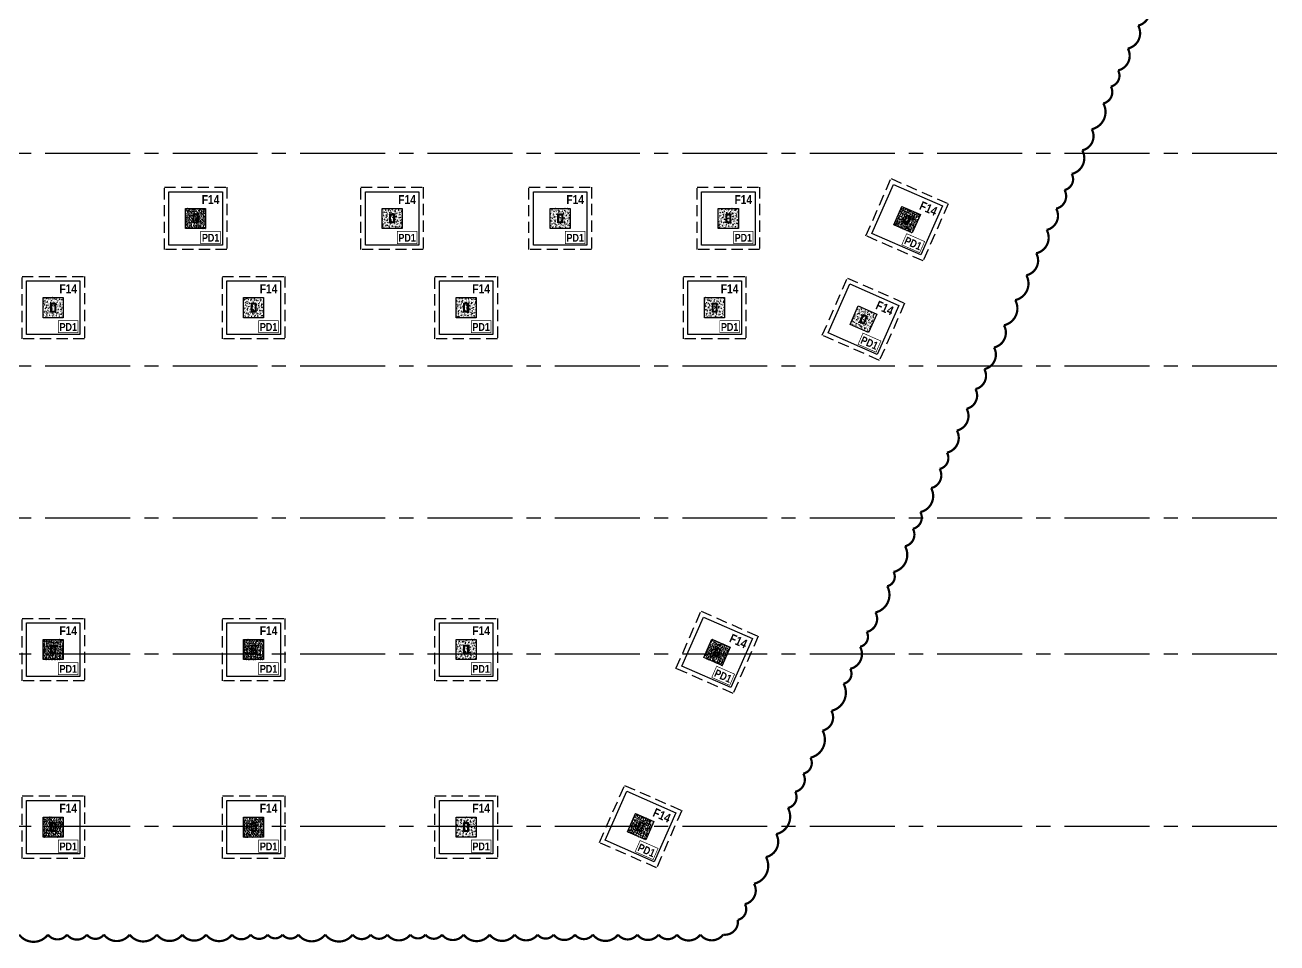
# Model space of a CAD drawing. Header units: millimetres. Extents: x 149548 to 2112824, y -1657616 to -1354760.
# Drawn here: x 1738567 to 1766643, y -1623820 to -1603243 of the extents above; entities that cross this region are included whole.
import ezdxf
from ezdxf.enums import TextEntityAlignment as Align

# ---------------------------------------------------------------- set-up
doc = ezdxf.new("R2010")
doc.units = ezdxf.units.MM
doc.header["$MEASUREMENT"] = 0
for name, pattern in [('ACAD_ISO02W100', [15, 12, -3]), ('CENTER2', [28.575, 19.05, -3.175, 3.175, -3.175]), ('HIDDEN', [0.375, 0.25, -0.125])]:
    doc.linetypes.add(name, pattern=pattern)
for name, color, linetype, lineweight in [('CENTER_LINE', 8, 'CENTER2', 25), ('DIMENSION_MOFA', 62, 'HIDDEN', 15), ('GRID', 252, 'ACAD_ISO02W100', 9), ('TXT', 255, 'Continuous', 5)]:
    doc.layers.add(name, color=color, linetype=linetype, lineweight=lineweight)
for name, color, linetype in [('F10', 72, 'Continuous'), ('F14', 132, 'Continuous'), ('Footing_#_ST', 1, 'Continuous'), ('Hatch', 8, 'Continuous'), ('Pcc_ST', 6, 'Continuous'), ('STEEL STRUCTURE', 6, 'Continuous'), ('STR.COLUMN', 1, 'Continuous')]:
    doc.layers.add(name, color=color, linetype=linetype)
doc.styles.add('G2-TEXT', font='ARIALNB.TTF', dxfattribs={"height": 2.5})
doc.styles.add('G3-TEXT', font='ARIALNB.TTF', dxfattribs={"height": 3})

# ---------------------------------------------------------------- blocks, each defined once
blk = doc.blocks.new('FIRST FLOOR COLUMNS')
at = {"layer": 'CENTER_LINE', "ltscale": 100}
for p, q in [((90214, -7025), (-4699, -7025)), ((90214, -11790), (-4699, -11790)), ((90214, -15202), (-4737, -15202)), ((90214, -18245), (-4699, -18245)), ((90214, -22110), (-4699, -22110))]:
    blk.add_line(p, q, dxfattribs=at)
blk = doc.blocks.new('PD1')
at = {"layer": 'Hatch'}
h = blk.add_hatch(dxfattribs=at)
h.set_pattern_fill('AR-CONC', color=256, scale=10, angle=180)
h.set_pattern_definition([(230, (-133830.726, -48148.44), (-71.7260183, 6.2752135), [7.5, -82.5]), (175, (-133830.726, -48148.44), (13.8751334, -75.2192134), [6, -66]), (280.4514445, (-133836.7, -48147.92), (-57.8508847, -68.9439991), [6.3740192, -70.1142112]), (226.1842, (-133830.73, -48168.44), (-106.724133, 16.551928), [11.25, -123.75]), (276.6356355, (-133839.62, -48167.06), (-93.4661946, -97.41186), [9.561034, -105.171376]), (171.184164, (-133830.73, -48168.44), (-93.4661945, -97.41186), [9, -99]), (201, (-133840.726, -48163.44), (-59.6907052, 40.261889), [7.5, -82.5]), (146, (-133840.726, -48163.44), (-24.3315332, -72.5150045), [6, -66]), (251.4514447, (-133845.7, -48160.085), (-84.0222377, -32.2531153), [6.374019, -70.1142112]), (217.5, (-133830.726, -48148.44), (-1.21598553, -33.28938538), [0, -65.2, 0, -67, 0, -66.25]), (187.5, (-133830.726, -48148.44), (-26.30695374, -39.4411712), [0, -38.2, 0, -63.7, 0, -25.25]), (147.5, (-133808.426, -48148.44), (-53.38224362, 2.25548717), [0, -25, 0, -78, 0, -103.5]), (137.5, (-133798.426, -48148.44), (-58.3186169, -10.0104982), [0, -32.5, 0, -51.8, 0, -73.5])])
h.paths.add_polyline_path([(1855321, -1647122), (1855321, -1647572), (1855771, -1647572), (1855771, -1647122)])
at = {"layer": 'STR.COLUMN', "color": 3}
blk.add_lwpolyline([(1855321, -1647122), (1855771, -1647122), (1855771, -1647572), (1855321, -1647572)], close=True, dxfattribs=at)
blk = doc.blocks.new('SSS')
at = {"layer": 'STEEL STRUCTURE'}
h = blk.add_hatch(color=2, dxfattribs=at)
h.dxf.hatch_style = 1
h.paths.add_polyline_path([(1251002, -1035979), (1250902, -1035979), (1250902, -1036179), (1251002, -1036179)])
h.paths.add_polyline_path([(1250986, -1035995), (1250986, -1036163), (1250918, -1036163), (1250918, -1035995)], flags=16)
h = blk.add_hatch(color=2, dxfattribs=at)
h.dxf.hatch_style = 1
h.paths.add_polyline_path([(1255409, -1035979), (1255309, -1035979), (1255309, -1036179), (1255409, -1036179)])
h.paths.add_polyline_path([(1255393, -1035995), (1255393, -1036163), (1255325, -1036163), (1255325, -1035995)], flags=16)
h = blk.add_hatch(color=2, dxfattribs=at)
h.dxf.hatch_style = 1
h.paths.add_polyline_path([(1259179, -1035979), (1259079, -1035979), (1259079, -1036179), (1259179, -1036179)])
h.paths.add_polyline_path([(1259163, -1035995), (1259163, -1036163), (1259095, -1036163), (1259095, -1035995)], flags=16)
h = blk.add_hatch(color=2, dxfattribs=at)
h.dxf.hatch_style = 1
h.paths.add_polyline_path([(1262949, -1035979), (1262849, -1035979), (1262849, -1036179), (1262949, -1036179)])
h.paths.add_polyline_path([(1262933, -1035995), (1262933, -1036163), (1262865, -1036163), (1262865, -1035995)], flags=16)
h = blk.add_hatch(color=2, dxfattribs=at)
h.dxf.hatch_style = 1
h.paths.add_polyline_path([(1266977, -1035979), (1266877, -1035979), (1266877, -1036179), (1266977, -1036179)])
h.paths.add_polyline_path([(1266961, -1035995), (1266961, -1036163), (1266893, -1036163), (1266893, -1035995)], flags=16)
h = blk.add_hatch(color=2, dxfattribs=at)
h.dxf.hatch_style = 1
h.paths.add_polyline_path([(1270685, -1036019), (1270593, -1035979), (1270513, -1036162), (1270604, -1036202)])
h.paths.add_polyline_path([(1270664, -1036027), (1270596, -1036181), (1270534, -1036154), (1270601, -1036000)], flags=16)
h = blk.add_hatch(color=2, dxfattribs=at)
h.dxf.hatch_style = 1
h.paths.add_polyline_path([(1251002, -1044359), (1250902, -1044359), (1250902, -1044559), (1251002, -1044559)])
h.paths.add_polyline_path([(1250986, -1044375), (1250986, -1044543), (1250918, -1044543), (1250918, -1044375)], flags=16)
h = blk.add_hatch(color=2, dxfattribs=at)
h.dxf.hatch_style = 1
h.paths.add_polyline_path([(1255409, -1044359), (1255309, -1044359), (1255309, -1044559), (1255409, -1044559)])
h.paths.add_polyline_path([(1255393, -1044375), (1255393, -1044543), (1255325, -1044543), (1255325, -1044375)], flags=16)
h = blk.add_hatch(color=2, dxfattribs=at)
h.dxf.hatch_style = 1
h.paths.add_polyline_path([(1259179, -1044359), (1259079, -1044359), (1259079, -1044559), (1259179, -1044559)])
h.paths.add_polyline_path([(1259163, -1044375), (1259163, -1044543), (1259095, -1044543), (1259095, -1044375)], flags=16)
h = blk.add_hatch(color=2, dxfattribs=at)
h.dxf.hatch_style = 1
h.paths.add_polyline_path([(1262949, -1044359), (1262849, -1044359), (1262849, -1044559), (1262949, -1044559)])
h.paths.add_polyline_path([(1262933, -1044375), (1262933, -1044543), (1262865, -1044543), (1262865, -1044375)], flags=16)
h = blk.add_hatch(color=2, dxfattribs=at)
h.dxf.hatch_style = 1
h.paths.add_polyline_path([(1266995, -1044416), (1266903, -1044376), (1266823, -1044559), (1266914, -1044599)])
h.paths.add_polyline_path([(1266974, -1044424), (1266906, -1044578), (1266844, -1044551), (1266912, -1044397)], flags=16)
h = blk.add_hatch(color=2, dxfattribs=at)
h.dxf.hatch_style = 1
h.paths.add_polyline_path([(1247809, -1046359), (1247709, -1046359), (1247709, -1046559), (1247809, -1046559)])
h.paths.add_polyline_path([(1247793, -1046375), (1247793, -1046543), (1247725, -1046543), (1247725, -1046375)], flags=16)
h = blk.add_hatch(color=2, dxfattribs=at)
h.dxf.hatch_style = 1
h.paths.add_polyline_path([(1252302, -1046359), (1252202, -1046359), (1252202, -1046559), (1252302, -1046559)])
h.paths.add_polyline_path([(1252286, -1046375), (1252286, -1046543), (1252218, -1046543), (1252218, -1046375)], flags=16)
h = blk.add_hatch(color=2, dxfattribs=at)
h.dxf.hatch_style = 1
h.paths.add_polyline_path([(1257069, -1046359), (1256969, -1046359), (1256969, -1046559), (1257069, -1046559)])
h.paths.add_polyline_path([(1257053, -1046375), (1257053, -1046543), (1256985, -1046543), (1256985, -1046375)], flags=16)
h = blk.add_hatch(color=2, dxfattribs=at)
h.dxf.hatch_style = 1
h.paths.add_polyline_path([(1262642, -1046359), (1262542, -1046359), (1262542, -1046559), (1262642, -1046559)])
h.paths.add_polyline_path([(1262626, -1046375), (1262626, -1046543), (1262558, -1046543), (1262558, -1046375)], flags=16)
h = blk.add_hatch(color=2, dxfattribs=at)
h.dxf.hatch_style = 1
h.paths.add_polyline_path([(1266015, -1046646), (1265924, -1046606), (1265843, -1046789), (1265935, -1046829)])
h.paths.add_polyline_path([(1265994, -1046654), (1265927, -1046808), (1265864, -1046781), (1265932, -1046627)], flags=16)
h = blk.add_hatch(color=2, dxfattribs=at)
h.dxf.hatch_style = 1
h.paths.add_polyline_path([(1247809, -1054024), (1247709, -1054024), (1247709, -1054224), (1247809, -1054224)])
h.paths.add_polyline_path([(1247793, -1054040), (1247793, -1054208), (1247725, -1054208), (1247725, -1054040)], flags=16)
h = blk.add_hatch(color=2, dxfattribs=at)
h.dxf.hatch_style = 1
h.paths.add_polyline_path([(1252302, -1054024), (1252202, -1054024), (1252202, -1054224), (1252302, -1054224)])
h.paths.add_polyline_path([(1252286, -1054040), (1252286, -1054208), (1252218, -1054208), (1252218, -1054040)], flags=16)
h = blk.add_hatch(color=2, dxfattribs=at)
h.dxf.hatch_style = 1
h.paths.add_polyline_path([(1257069, -1054024), (1256969, -1054024), (1256969, -1054224), (1257069, -1054224)])
h.paths.add_polyline_path([(1257053, -1054040), (1257053, -1054208), (1256985, -1054208), (1256985, -1054040)], flags=16)
h = blk.add_hatch(color=2, dxfattribs=at)
h.dxf.hatch_style = 1
h.paths.add_polyline_path([(1262733, -1054114), (1262642, -1054074), (1262561, -1054257), (1262653, -1054297)])
h.paths.add_polyline_path([(1262712, -1054122), (1262645, -1054276), (1262583, -1054249), (1262650, -1054095)], flags=16)
h = blk.add_hatch(color=2, dxfattribs=at)
h.dxf.hatch_style = 1
h.paths.add_polyline_path([(1247809, -1058004), (1247709, -1058004), (1247709, -1058204), (1247809, -1058204)])
h.paths.add_polyline_path([(1247793, -1058020), (1247793, -1058188), (1247725, -1058188), (1247725, -1058020)], flags=16)
h = blk.add_hatch(color=2, dxfattribs=at)
h.dxf.hatch_style = 1
h.paths.add_polyline_path([(1252302, -1058004), (1252202, -1058004), (1252202, -1058204), (1252302, -1058204)])
h.paths.add_polyline_path([(1252286, -1058020), (1252286, -1058188), (1252218, -1058188), (1252218, -1058020)], flags=16)
h = blk.add_hatch(color=2, dxfattribs=at)
h.dxf.hatch_style = 1
h.paths.add_polyline_path([(1257069, -1058004), (1256969, -1058004), (1256969, -1058204), (1257069, -1058204)])
h.paths.add_polyline_path([(1257053, -1058020), (1257053, -1058188), (1256985, -1058188), (1256985, -1058020)], flags=16)
h = blk.add_hatch(color=2, dxfattribs=at)
h.dxf.hatch_style = 1
h.paths.add_polyline_path([(1261017, -1058021), (1260925, -1057981), (1260845, -1058164), (1260936, -1058204)])
h.paths.add_polyline_path([(1260996, -1058029), (1260928, -1058183), (1260866, -1058155), (1260934, -1058002)], flags=16)
at = {"layer": 'STEEL STRUCTURE', "color": 2}
for points in [[(1251002, -1035979), (1251002, -1036179), (1250902, -1036179), (1250902, -1035979), (1251002, -1035979)], [(1255409, -1035979), (1255409, -1036179), (1255309, -1036179), (1255309, -1035979), (1255409, -1035979)], [(1259179, -1035979), (1259179, -1036179), (1259079, -1036179), (1259079, -1035979), (1259179, -1035979)], [(1262949, -1035979), (1262949, -1036179), (1262849, -1036179), (1262849, -1035979), (1262949, -1035979)], [(1266977, -1035979), (1266977, -1036179), (1266877, -1036179), (1266877, -1035979), (1266977, -1035979)], [(1270685, -1036019), (1270604, -1036202), (1270513, -1036162), (1270593, -1035979), (1270685, -1036019)], [(1251002, -1044359), (1251002, -1044559), (1250902, -1044559), (1250902, -1044359), (1251002, -1044359)], [(1255409, -1044359), (1255409, -1044559), (1255309, -1044559), (1255309, -1044359), (1255409, -1044359)], [(1259179, -1044359), (1259179, -1044559), (1259079, -1044559), (1259079, -1044359), (1259179, -1044359)], [(1262949, -1044359), (1262949, -1044559), (1262849, -1044559), (1262849, -1044359), (1262949, -1044359)], [(1266995, -1044416), (1266914, -1044599), (1266823, -1044559), (1266903, -1044376), (1266995, -1044416)], [(1247809, -1046359), (1247809, -1046559), (1247709, -1046559), (1247709, -1046359), (1247809, -1046359)], [(1252302, -1046359), (1252302, -1046559), (1252202, -1046559), (1252202, -1046359), (1252302, -1046359)], [(1257069, -1046359), (1257069, -1046559), (1256969, -1046559), (1256969, -1046359), (1257069, -1046359)], [(1262642, -1046359), (1262642, -1046559), (1262542, -1046559), (1262542, -1046359), (1262642, -1046359)], [(1266015, -1046646), (1265935, -1046829), (1265843, -1046789), (1265924, -1046606), (1266015, -1046646)], [(1247809, -1054024), (1247809, -1054224), (1247709, -1054224), (1247709, -1054024), (1247809, -1054024)], [(1252302, -1054024), (1252302, -1054224), (1252202, -1054224), (1252202, -1054024), (1252302, -1054024)], [(1257069, -1054024), (1257069, -1054224), (1256969, -1054224), (1256969, -1054024), (1257069, -1054024)], [(1262733, -1054114), (1262653, -1054297), (1262561, -1054257), (1262642, -1054074), (1262733, -1054114)], [(1247809, -1058004), (1247809, -1058204), (1247709, -1058204), (1247709, -1058004), (1247809, -1058004)], [(1252302, -1058004), (1252302, -1058204), (1252202, -1058204), (1252202, -1058004), (1252302, -1058004)], [(1257069, -1058004), (1257069, -1058204), (1256969, -1058204), (1256969, -1058004), (1257069, -1058004)], [(1261017, -1058021), (1260936, -1058204), (1260845, -1058164), (1260925, -1057981), (1261017, -1058021)]]:
    blk.add_lwpolyline(points, dxfattribs=at)
for points in [[(1250986, -1035995), (1250986, -1036163), (1250918, -1036163), (1250918, -1035995)], [(1255393, -1035995), (1255393, -1036163), (1255325, -1036163), (1255325, -1035995)], [(1259163, -1035995), (1259163, -1036163), (1259095, -1036163), (1259095, -1035995)], [(1262933, -1035995), (1262933, -1036163), (1262865, -1036163), (1262865, -1035995)], [(1266961, -1035995), (1266961, -1036163), (1266893, -1036163), (1266893, -1035995)], [(1270664, -1036027), (1270596, -1036181), (1270534, -1036154), (1270601, -1036000)], [(1250986, -1044375), (1250986, -1044543), (1250918, -1044543), (1250918, -1044375)], [(1255393, -1044375), (1255393, -1044543), (1255325, -1044543), (1255325, -1044375)], [(1259163, -1044375), (1259163, -1044543), (1259095, -1044543), (1259095, -1044375)], [(1262933, -1044375), (1262933, -1044543), (1262865, -1044543), (1262865, -1044375)], [(1266974, -1044424), (1266906, -1044578), (1266844, -1044551), (1266912, -1044397)], [(1247793, -1046375), (1247793, -1046543), (1247725, -1046543), (1247725, -1046375)], [(1252286, -1046375), (1252286, -1046543), (1252218, -1046543), (1252218, -1046375)], [(1257053, -1046375), (1257053, -1046543), (1256985, -1046543), (1256985, -1046375)], [(1262626, -1046375), (1262626, -1046543), (1262558, -1046543), (1262558, -1046375)], [(1265994, -1046654), (1265927, -1046808), (1265864, -1046781), (1265932, -1046627)], [(1247793, -1054040), (1247793, -1054208), (1247725, -1054208), (1247725, -1054040)], [(1252286, -1054040), (1252286, -1054208), (1252218, -1054208), (1252218, -1054040)], [(1257053, -1054040), (1257053, -1054208), (1256985, -1054208), (1256985, -1054040)], [(1262712, -1054122), (1262645, -1054276), (1262583, -1054249), (1262650, -1054095)], [(1247793, -1058020), (1247793, -1058188), (1247725, -1058188), (1247725, -1058020)], [(1252286, -1058020), (1252286, -1058188), (1252218, -1058188), (1252218, -1058020)], [(1257053, -1058020), (1257053, -1058188), (1256985, -1058188), (1256985, -1058020)], [(1260996, -1058029), (1260928, -1058183), (1260866, -1058155), (1260934, -1058002)]]:
    blk.add_lwpolyline(points, close=True, dxfattribs=at)

msp = doc.modelspace()

# ---------------------------------------------------------------- linework, layer by layer
at = {"color": 101, "const_width": 14.8}
for points in [[(1742508.1, -1608142.3), (1742508.1, -1607868.7), (1742947.4, -1607868.7), (1742947.4, -1608142.3)], [(1746914.9, -1608142.3), (1746914.9, -1607868.7), (1747354.2, -1607868.7), (1747354.2, -1608142.3)], [(1750685, -1608142.3), (1750685, -1607868.7), (1751124.3, -1607868.7), (1751124.3, -1608142.3)], [(1754455, -1608142.3), (1754455, -1607868.7), (1754894.3, -1607868.7), (1754894.3, -1608142.3)], [(1758228.5, -1608170.1), (1758338.6, -1607919.6), (1758740.8, -1608096.3), (1758630.7, -1608346.9)], [(1739315.6, -1610142.3), (1739315.6, -1609868.7), (1739754.9, -1609868.7), (1739754.9, -1610142.3)], [(1743808.6, -1610142.3), (1743808.6, -1609868.7), (1744247.9, -1609868.7), (1744247.9, -1610142.3)], [(1748575.6, -1610142.3), (1748575.6, -1609868.7), (1749014.9, -1609868.7), (1749014.9, -1610142.3)], [(1754148.2, -1610142.3), (1754148.2, -1609868.7), (1754587.5, -1609868.7), (1754587.5, -1610142.3)], [(1757249, -1610400.2), (1757359, -1610149.7), (1757761.2, -1610326.4), (1757651.2, -1610577)], [(1739315.6, -1617807.3), (1739315.6, -1617533.7), (1739754.9, -1617533.7), (1739754.9, -1617807.3)], [(1743808.6, -1617807.3), (1743808.6, -1617533.7), (1744247.9, -1617533.7), (1744247.9, -1617807.3)], [(1748575.6, -1617807.3), (1748575.6, -1617533.7), (1749014.9, -1617533.7), (1749014.9, -1617807.3)], [(1753967.1, -1617868.2), (1754077.2, -1617617.7), (1754479.4, -1617794.4), (1754369.3, -1618044.9)], [(1739315.6, -1621787.3), (1739315.6, -1621513.7), (1739754.9, -1621513.7), (1739754.9, -1621787.3)], [(1743808.6, -1621787.3), (1743808.6, -1621513.7), (1744247.9, -1621513.7), (1744247.9, -1621787.3)], [(1748575.6, -1621787.3), (1748575.6, -1621513.7), (1749014.9, -1621513.7), (1749014.9, -1621787.3)], [(1752250.5, -1621774.9), (1752360.6, -1621524.4), (1752762.7, -1621701.1), (1752652.7, -1621951.6)]]:
    msp.add_lwpolyline(points, close=True, dxfattribs=at)
at = {"layer": 'F10', "color": 7, "const_width": 50}
msp.add_lwpolyline([(1738433.4, -1623633.5, 0.5), (1739080.5, -1623633.5, 0.5), (1739509.2, -1623633.5, 0.5), (1739954.6, -1623633.5, 0.5), (1740334.7, -1623633.5, 0.5), (1740912.4, -1623633.5, 0.5), (1741523.9, -1623633.5, 0.5), (1742093.2, -1623633.5, 0.5), (1742626.7, -1623633.5, 0.5), (1743209.1, -1623633.5, 0.5), (1743626.6, -1623633.5, 0.5), (1744008.1, -1623633.5, 0.5), (1744342, -1623633.5, 0.5), (1744695.7, -1623633.5, 0.5), (1745297.7, -1623633.5, 0.5), (1745915.3, -1623633.5, 0.5), (1746318.8, -1623633.5, 0.5), (1746690.7, -1623633.5, 0.5), (1747208.4, -1623633.5, 0.5), (1747546.5, -1623633.5, 0.5), (1747917.8, -1623633.5, 0.5), (1748402.6, -1623633.5, 0.5), (1748986.7, -1623633.5, 0.5), (1749548.7, -1623633.5, 0.5), (1750063.2, -1623633.5, 0.5), (1750421.2, -1623633.5, 0.5), (1750900.1, -1623633.5, 0.5), (1751300.7, -1623633.5, 0.5), (1751866.1, -1623633.5, 0.5), (1752296.2, -1623633.5, 0.5), (1752775.1, -1623633.5, 0.5), (1753185.9, -1623633.5, 0.5), (1753711.9, -1623633.5, 0.5), (1754222.8, -1623633.5, 0.5), (1754551.8, -1623303.4, 0.5), (1754709.9, -1622950.5, 0.5), (1754914.8, -1622492.9, 0.5), (1755182.2, -1621895.7, 0.5), (1755413.2, -1621379.8, 0.5), (1755675.4, -1620794.2, 0.5), (1755837.5, -1620432.2, 0.5), (1756019.5, -1620025.7, 0.5), (1756180, -1619667.3, 0.5), (1756451.8, -1619060.3, 0.5), (1756650.3, -1618616.9, 0.5), (1756922.5, -1618009, 0.5), (1757072, -1617675.1, 0.5), (1757293.4, -1617180.7, 0.5), (1757442.5, -1616847.8, 0.5), (1757638.3, -1616410.4, 0.5), (1757901.5, -1615822.8, 0.5), (1758044.3, -1615503.8, 0.5), (1758302.4, -1614927.4, 0.5), (1758478.1, -1614534.9, 0.5), (1758645.3, -1614161.6, 0.5), (1758886.3, -1613623.4, 0.5), (1759078.5, -1613194.2, 0.5), (1759242.2, -1612828.5, 0.5), (1759464, -1612333.2, 0.5), (1759682.5, -1611845.2, 0.5), (1759880.3, -1611403.6, 0.5), (1760080, -1610957.5, 0.5), (1760297.7, -1610471.4, 0.5), (1760520.4, -1609974, 0.5), (1760773, -1609409.8, 0.5), (1761022.2, -1608853.4, 0.5), (1761243.5, -1608359.1, 0.5), (1761477.9, -1607835.5, 0.5), (1761691.2, -1607359.2, 0.5), (1761878.6, -1606940.9, 0.5), (1762039.9, -1606580.6, 0.5), (1762276.6, -1606051.8, 0.5), (1762488.5, -1605578.7, 0.5), (1762748, -1604999.2, 0.5), (1762917.3, -1604621, 0.5), (1763079.3, -1604259.3, 0.5), (1763297.9, -1603771.1, 0.5), (1763529.2, -1603254.4, 0.5), (1763745.1, -1602772.3, 0.5)], format="xyb", dxfattribs=at)
at = {"layer": 'F14'}
for points in [[(1741791.5, -1606978.5), (1742991.5, -1606978.5), (1742991.5, -1608178.5), (1741791.5, -1608178.5)], [(1746198.4, -1606978.5), (1747398.4, -1606978.5), (1747398.4, -1608178.5), (1746198.4, -1608178.5)], [(1749968.4, -1606978.5), (1751168.4, -1606978.5), (1751168.4, -1608178.5), (1749968.4, -1608178.5)], [(1753738.5, -1606978.5), (1754938.5, -1606978.5), (1754938.5, -1608178.5), (1753738.5, -1608178.5)], [(1758040.7, -1606816.4), (1759139.3, -1607299.2), (1758656.6, -1608397.8), (1757557.9, -1607915)], [(1738599, -1608978.5), (1739799, -1608978.5), (1739799, -1610178.5), (1738599, -1610178.5)], [(1743092, -1608978.5), (1744292, -1608978.5), (1744292, -1610178.5), (1743092, -1610178.5)], [(1747859, -1608978.5), (1749059, -1608978.5), (1749059, -1610178.5), (1747859, -1610178.5)], [(1753431.6, -1608978.5), (1754631.6, -1608978.5), (1754631.6, -1610178.5), (1753431.6, -1610178.5)], [(1757061.1, -1609046.5), (1758159.7, -1609529.3), (1757677, -1610627.9), (1756578.4, -1610145.1)], [(1753779.3, -1616514.5), (1754877.9, -1616997.3), (1754395.1, -1618095.9), (1753296.5, -1617613.1)], [(1738599, -1616643.6), (1739799, -1616643.6), (1739799, -1617843.6), (1738599, -1617843.6)], [(1743092, -1616643.6), (1744292, -1616643.6), (1744292, -1617843.6), (1743092, -1617843.6)], [(1747859, -1616643.5), (1749059, -1616643.5), (1749059, -1617843.5), (1747859, -1617843.5)], [(1752062.6, -1620421.2), (1753161.2, -1620903.9), (1752678.5, -1622002.6), (1751579.9, -1621519.8)], [(1738599, -1620623.6), (1739799, -1620623.6), (1739799, -1621823.6), (1738599, -1621823.6)], [(1743092, -1620623.6), (1744292, -1620623.6), (1744292, -1621823.6), (1743092, -1621823.6)], [(1747859, -1620623.5), (1749059, -1620623.5), (1749059, -1621823.5), (1747859, -1621823.5)]]:
    msp.add_lwpolyline(points, close=True, dxfattribs=at)
at = {"layer": 'Pcc_ST', "linetype": 'HIDDEN', "ltscale": 1000}
for points in [[(1757989.4, -1606684.6), (1759271.1, -1607247.8), (1758707.9, -1608529.6), (1757426.2, -1607966.4)], [(1741691.5, -1606878.5), (1743091.5, -1606878.5), (1743091.5, -1608278.5), (1741691.5, -1608278.5)], [(1746098.4, -1606878.5), (1747498.4, -1606878.5), (1747498.4, -1608278.5), (1746098.4, -1608278.5)], [(1749868.4, -1606878.5), (1751268.4, -1606878.5), (1751268.4, -1608278.5), (1749868.4, -1608278.5)], [(1753638.5, -1606878.5), (1755038.5, -1606878.5), (1755038.5, -1608278.5), (1753638.5, -1608278.5)], [(1738499, -1608878.5), (1739899, -1608878.5), (1739899, -1610278.5), (1738499, -1610278.5)], [(1742992, -1608878.5), (1744392, -1608878.5), (1744392, -1610278.5), (1742992, -1610278.5)], [(1747759, -1608878.5), (1749159, -1608878.5), (1749159, -1610278.5), (1747759, -1610278.5)], [(1753331.6, -1608878.5), (1754731.6, -1608878.5), (1754731.6, -1610278.5), (1753331.6, -1610278.5)], [(1757009.8, -1608914.7), (1758291.5, -1609477.9), (1757728.3, -1610759.7), (1756446.6, -1610196.5)], [(1738499, -1616543.6), (1739899, -1616543.6), (1739899, -1617943.6), (1738499, -1617943.6)], [(1742992, -1616543.6), (1744392, -1616543.6), (1744392, -1617943.6), (1742992, -1617943.6)], [(1747759, -1616543.5), (1749159, -1616543.5), (1749159, -1617943.5), (1747759, -1617943.5)], [(1753727.9, -1616382.7), (1755009.7, -1616945.9), (1754446.5, -1618227.6), (1753164.7, -1617664.4)], [(1738499, -1620523.6), (1739899, -1620523.6), (1739899, -1621923.6), (1738499, -1621923.6)], [(1742992, -1620523.6), (1744392, -1620523.6), (1744392, -1621923.6), (1742992, -1621923.6)], [(1747759, -1620523.5), (1749159, -1620523.5), (1749159, -1621923.5), (1747759, -1621923.5)], [(1752011.3, -1620289.4), (1753293, -1620852.6), (1752729.8, -1622134.3), (1751448.1, -1621571.1)]]:
    msp.add_lwpolyline(points, close=True, dxfattribs=at)

# ---------------------------------------------------------------- block references
at = {"layer": 'DIMENSION_MOFA', "color": 40, "true_color": 0xf8d731}
msp.add_blockref('SSS', (491439.7, -563119.7), dxfattribs=at)
at = {"layer": 'GRID'}
msp.add_blockref('FIRST FLOOR COLUMNS', (1676429, -1599098.5), dxfattribs=at)
at = {"layer": 'STR.COLUMN'}
for p in [(-113154.5, 39768.5), (-108747.6, 39768.5), (-104977.6, 39768.5), (-101207.5, 39768.5), (-116347, 37768.5), (-111854, 37768.5), (-107087, 37768.5), (-101514.4, 37768.5), (-116347, 30103.4), (-111854, 30103.4), (-107087, 30103.5), (-116347, 26123.4), (-111854, 26123.4), (-107087, 26123.5)]:
    msp.add_blockref('PD1', p, dxfattribs=at)
at = {"layer": 'STR.COLUMN', "rotation": 336.2788861126752}
for p in [(722272.8, 647021.5), (721293.2, 644791.4), (718011.4, 637323.4), (716294.7, 633416.7)]:
    msp.add_blockref('PD1', p, dxfattribs=at)

# ---------------------------------------------------------------- texts
at = {"layer": 'Footing_#_ST', "style": 'G2-TEXT'}
for p in [(1742727.5, -1607315.1), (1747134.3, -1607315.1), (1750904.4, -1607315.1), (1754674.4, -1607315.1), (1739535, -1609315.1), (1744028, -1609315.1), (1748795, -1609315.1), (1754367.6, -1609315.1), (1739535, -1616980.1), (1744028, -1616980.1), (1748795, -1616980.1), (1739535, -1620960.1), (1744028, -1620960.1), (1748795, -1620960.1)]:
    msp.add_text('F14', height=200, dxfattribs=at).set_placement(p, align=Align.BOTTOM_CENTER)
for p in [(1758762.2, -1607501.1), (1757782.6, -1609731.2), (1754500.7, -1617199.2), (1752784.1, -1621105.9)]:
    msp.add_text('F14', height=200, rotation=336.27889, dxfattribs=at).set_placement(p, align=Align.BOTTOM_CENTER)
at = {"layer": 'TXT', "style": 'G3-TEXT'}
for p in [(1742533, -1608098.9), (1746939.8, -1608098.9), (1750709.9, -1608098.9), (1754479.9, -1608098.9), (1739340.5, -1610098.9), (1743833.5, -1610098.9), (1748600.5, -1610098.9), (1754173.1, -1610098.9), (1739340.5, -1617763.9), (1743833.5, -1617763.9), (1748600.5, -1617763.9), (1739340.5, -1621743.9), (1743833.5, -1621743.9), (1748600.5, -1621743.9)]:
    msp.add_text('PD1', height=175, dxfattribs=at).set_placement(p)
for p in [(1758268.8, -1608140.4), (1757289.2, -1610370.5), (1754007.4, -1617838.5), (1752290.7, -1621745.2)]:
    msp.add_text('PD1', height=175, rotation=336.27889, dxfattribs=at).set_placement(p)

doc.saveas('drawing.dxf')
